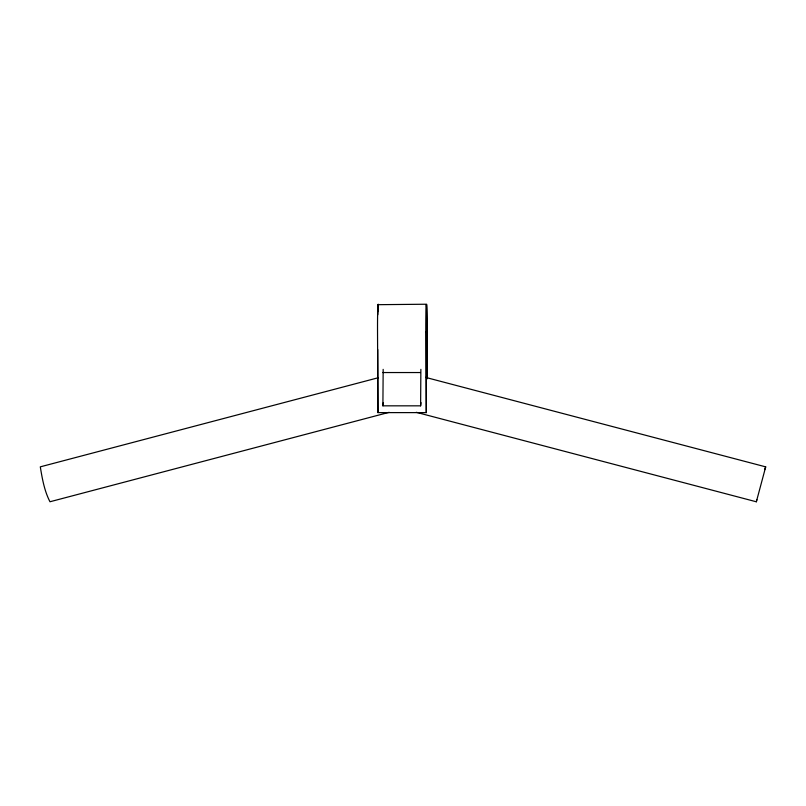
<?xml version="1.0" encoding="UTF-8"?>
<svg xmlns="http://www.w3.org/2000/svg" width="806" height="806" viewBox="0 0 806 806"><rect width="100%" height="100%" fill="white"/><g stroke="black" fill="none" stroke-linecap="round" stroke-linejoin="round"><path stroke-width="1.21" d="M377.762 314.834L378.014 309.373M427.422 377.863L427.17 323.135A23.233 0.574 -90 0 0 426.616 304.225L377.984 304.678L377.873 305.978A23.233 0.574 -90 0 0 377.53 331.76L377.903 412.612L426.283 412.612L426.374 304.678L426.263 305.978M421.034 402.647L420.611 405.831L382.9 405.831L383.162 369.36M377.903 412.612L377.732 349.522M382.9 405.831L383.313 402.647M420.611 405.831L420.873 369.36M416.289 412.309L756.34 501.785L756.824 499.629M425.639 377.399L765.7 466.865L756.34 501.785M378.115 304.668L378.226 304.215A23.233 0.574 -90 0 1 378.457 306.31M764.652 469.566L765.7 466.865M378.256 377.742L40.3 466.845C42.244 478.683 44.421 491.086 49.982 501.755L389.147 412.329M382.739 372.543L420.46 372.543M378.417 310.824L377.984 304.678M427.311 378.77L426.495 304.678M425.911 331.76L426.283 412.612M426.031 331.76A23.233 0.574 -90 0 1 426.384 305.978"/></g></svg>
